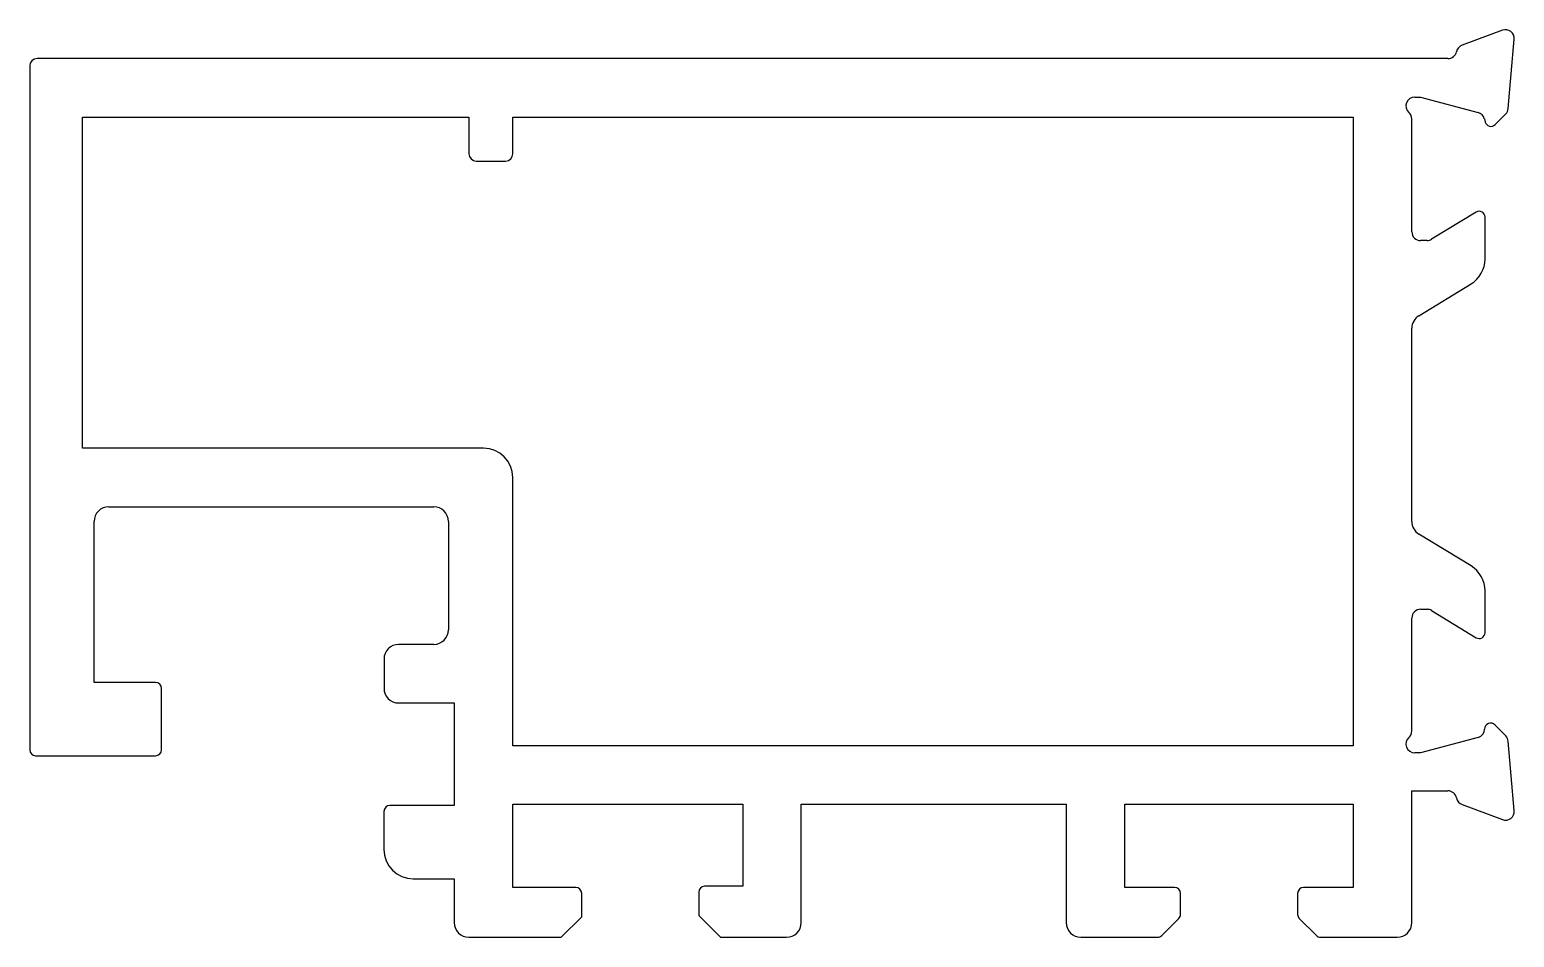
# Model space of a CAD drawing. Extents: x 2010.1 to 2060.8, y 1818.8 to 1849.8.
import ezdxf

# ---------------------------------------------------------------- set-up
doc = ezdxf.new("R2010")
doc.units = 0
doc.layers.get('0').update_dxf_attribs({"linetype": 'CONTINUOUS'})

msp = doc.modelspace()

# ---------------------------------------------------------------- linework, layer by layer
for p, q in [((2060.424, 1849.818), (2059.044, 1849.305)), ((2060.618, 1847.144), (2060.825, 1849.51)), ((2010.127, 1848.599), (2010.127, 1825.249)), ((2058.56, 1848.849), (2010.377, 1848.849)), ((2057.427, 1847.536), (2057.627, 1847.536)), ((2057.627, 1847.536), (2059.591, 1847.01)), ((2011.927, 1835.549), (2011.927, 1846.849)), ((2011.927, 1846.849), (2025.127, 1846.849)), ((2025.127, 1846.849), (2025.127, 1845.599)), ((2026.627, 1846.849), (2055.327, 1846.849)), ((2026.627, 1845.599), (2026.627, 1846.849)), ((2055.327, 1846.849), (2055.327, 1825.39)), ((2057.327, 1842.936), (2057.327, 1846.789)), ((2059.803, 1846.798), (2059.833, 1846.684)), ((2060.168, 1846.595), (2060.532, 1846.958)), ((2025.377, 1845.349), (2026.377, 1845.349)), ((2059.522, 1843.607), (2058.004, 1842.68)), ((2059.827, 1842.011), (2059.827, 1843.436)), ((2057.848, 1842.636), (2057.627, 1842.636)), ((2057.566, 1840.07), (2059.348, 1841.157)), ((2057.327, 1833.042), (2057.327, 1839.643)), ((2025.627, 1835.549), (2011.927, 1835.549)), ((2026.627, 1825.39), (2026.627, 1834.549)), ((2012.827, 1833.549), (2023.927, 1833.549)), ((2012.327, 1827.549), (2012.327, 1833.049)), ((2024.427, 1833.049), (2024.427, 1829.349)), ((2059.348, 1831.528), (2057.566, 1832.615)), ((2059.827, 1829.249), (2059.827, 1830.674)), ((2057.627, 1830.049), (2057.848, 1830.049)), ((2058.004, 1830.005), (2059.522, 1829.078)), ((2057.327, 1825.896), (2057.327, 1829.749)), ((2023.927, 1828.849), (2022.727, 1828.849)), ((2022.227, 1828.349), (2022.227, 1827.349)), ((2014.427, 1827.549), (2012.327, 1827.549)), ((2014.627, 1825.249), (2014.627, 1827.349)), ((2022.727, 1826.849), (2024.627, 1826.849)), ((2024.627, 1826.849), (2024.627, 1823.349)), ((2060.532, 1825.726), (2060.168, 1826.09)), ((2055.327, 1825.39), (2026.627, 1825.39)), ((2059.591, 1825.675), (2057.627, 1825.149)), ((2060.825, 1823.175), (2060.618, 1825.541)), ((2010.327, 1825.049), (2014.427, 1825.049)), ((2057.627, 1825.149), (2057.427, 1825.149)), ((2057.327, 1819.349), (2057.327, 1823.849)), ((2057.327, 1823.849), (2058.557, 1823.849)), ((2024.627, 1823.349), (2022.426, 1823.349)), ((2026.627, 1820.549), (2026.627, 1823.39)), ((2026.627, 1823.39), (2034.475, 1823.39)), ((2034.475, 1823.39), (2034.475, 1820.59)), ((2036.475, 1819.349), (2036.475, 1823.39)), ((2036.475, 1823.39), (2045.527, 1823.39)), ((2045.527, 1823.39), (2045.527, 1819.349)), ((2047.527, 1820.549), (2047.527, 1823.39)), ((2047.527, 1823.39), (2055.327, 1823.39)), ((2055.327, 1823.39), (2055.327, 1820.549)), ((2059.044, 1823.38), (2060.422, 1822.868)), ((2022.226, 1823.149), (2022.226, 1821.849)), ((2023.226, 1820.849), (2024.627, 1820.849)), ((2024.627, 1820.849), (2024.627, 1819.349)), ((2028.778, 1820.549), (2026.627, 1820.549)), ((2028.978, 1819.549), (2028.978, 1820.349)), ((2032.975, 1820.39), (2032.975, 1819.59)), ((2034.475, 1820.59), (2033.175, 1820.59)), ((2049.227, 1820.549), (2047.527, 1820.549)), ((2049.427, 1819.632), (2049.427, 1820.349)), ((2053.427, 1820.349), (2053.427, 1819.632)), ((2055.327, 1820.549), (2053.627, 1820.549)), ((2028.278, 1818.849), (2028.978, 1819.549)), ((2032.975, 1819.59), (2033.716, 1818.849)), ((2048.785, 1818.907), (2049.368, 1819.49)), ((2053.485, 1819.49), (2054.068, 1818.907)), ((2025.127, 1818.849), (2028.278, 1818.849)), ((2033.716, 1818.849), (2035.975, 1818.849)), ((2046.027, 1818.849), (2048.644, 1818.849)), ((2054.209, 1818.849), (2056.827, 1818.849))]:
    msp.add_line(p, q)
for centre, radius, start, end in [((2060.527, 1849.536), 0.3, 355, 110), ((2058.56, 1849.149), 0.3, 270, 347.8607), ((2059.147, 1849.023), 0.3, 110, 167.8607), ((2010.377, 1848.599), 0.25, 90, 180), ((2057.427, 1847.236), 0.3, 90, 228.189), ((2057.027, 1846.789), 0.3, 0, 48.189), ((2059.513, 1846.72), 0.3, 15, 75), ((2060.32, 1847.171), 0.3, 315, 355), ((2060.027, 1846.736), 0.2, 195, 315), ((2025.377, 1845.599), 0.25, 180, 270), ((2026.377, 1845.599), 0.25, 270, 0), ((2059.627, 1843.436), 0.2, 0, 121.4), ((2057.627, 1842.936), 0.3, 180, 270), ((2057.848, 1842.936), 0.3, 270, 301.4), ((2058.827, 1842.011), 1, 301.4, 360), ((2057.827, 1839.643), 0.5, 121.4, 180), ((2025.627, 1834.549), 1, 0, 90), ((2012.827, 1833.049), 0.5, 90, 180), ((2023.927, 1833.049), 0.5, 0, 90), ((2057.827, 1833.042), 0.5, 180, 238.6), ((2058.827, 1830.674), 1, 0, 58.6), ((2057.627, 1829.749), 0.3, 90, 180), ((2057.848, 1829.749), 0.3, 58.6, 90), ((2023.927, 1829.349), 0.5, 270, 0), ((2022.727, 1828.349), 0.5, 90, 180), ((2059.627, 1829.249), 0.2, 238.6, 360), ((2014.427, 1827.349), 0.2, 0, 90), ((2022.727, 1827.349), 0.5, 180, 270), ((2057.027, 1825.896), 0.3, 311.8103, 0), ((2059.513, 1825.965), 0.3, 285, 358.2016), ((2060.013, 1825.964), 0.2, 39.1653, 182.4091), ((2060.32, 1825.514), 0.3, 5, 45), ((2010.327, 1825.249), 0.2, 180, 270), ((2014.427, 1825.249), 0.2, 270, 0), ((2057.427, 1825.449), 0.3, 131.8103, 270), ((2058.557, 1823.549), 0.3, 10.9043, 90), ((2022.426, 1823.149), 0.2, 90, 180), ((2059.147, 1823.662), 0.3, 190.9043, 250), ((2060.527, 1823.149), 0.3, 249.5889, 5), ((2023.226, 1821.849), 1, 180, 270), ((2028.778, 1820.349), 0.2, 0, 90), ((2033.175, 1820.39), 0.2, 90, 180), ((2049.227, 1820.349), 0.2, 0, 90), ((2053.627, 1820.349), 0.2, 90, 180), ((2049.227, 1819.632), 0.2, 315, 0), ((2053.627, 1819.632), 0.2, 180, 225), ((2025.127, 1819.349), 0.5, 180, 270), ((2035.975, 1819.349), 0.5, 270, 0), ((2046.027, 1819.349), 0.5, 180, 270), ((2056.827, 1819.349), 0.5, 270, 0), ((2048.644, 1819.049), 0.2, 270, 315), ((2054.209, 1819.049), 0.2, 225, 270)]:
    msp.add_arc(centre, radius, start, end)

doc.saveas('drawing.dxf')
